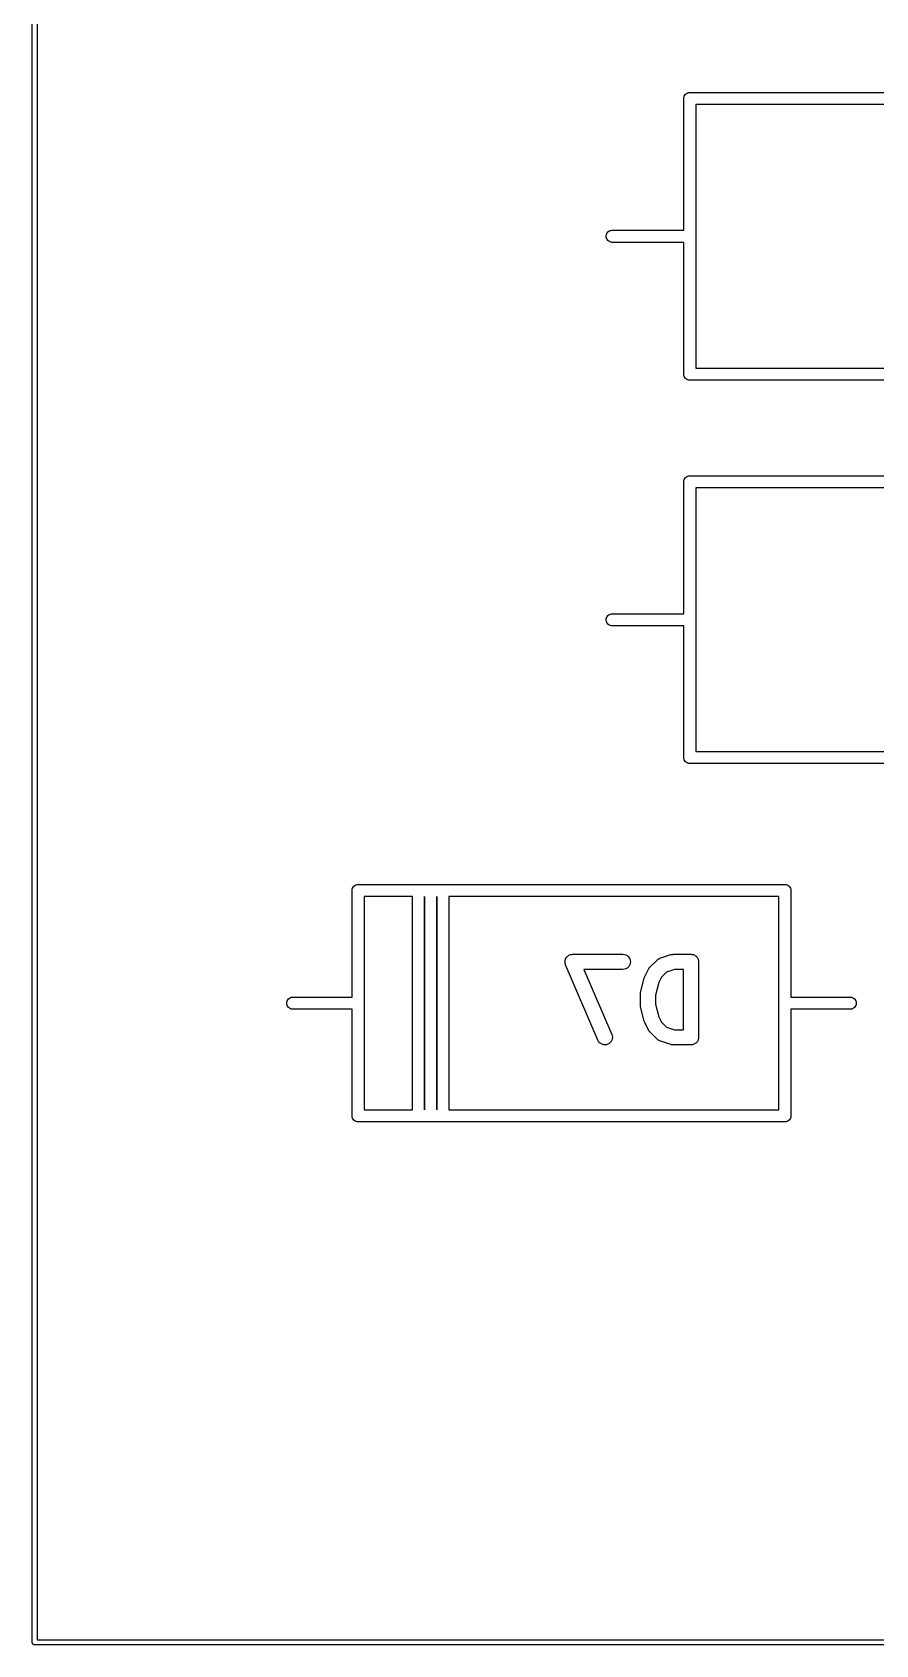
# Model space of a CAD drawing. Extents: x 19 to 116, y -142 to -17.
# Drawn here: x 19.4 to 27.79, y -142.26 to -126.24 of the extents above; entities that cross this region are included whole.
import ezdxf

# ---------------------------------------------------------------- set-up
doc = ezdxf.new("R2010")
doc.units = 0
doc.layers.add('BLACK', color=7, linetype='CONTINUOUS')

msp = doc.modelspace()

# ---------------------------------------------------------------- linework, layer by layer
at = {"layer": 'BLACK', "linetype": 'CONTINUOUS'}
for p, q in [((19.405, -142.239), (19.405, -16.6812)), ((19.455, -16.705), (19.455, -142.215)), ((25.8797, -126.9), (25.8809, -126.888)), ((25.8809, -126.888), (25.8843, -126.877)), ((25.8843, -126.877), (25.8899, -126.867)), ((25.8899, -126.867), (25.8974, -126.857)), ((25.8974, -126.857), (25.9065, -126.85)), ((25.9065, -126.85), (25.9169, -126.844)), ((25.9169, -126.844), (25.9282, -126.841)), ((25.9282, -126.841), (25.9371, -126.84)), ((25.9371, -126.84), (25.9371, -126.84)), ((25.9371, -126.84), (25.94, -126.84)), ((25.94, -126.84), (25.9429, -126.84)), ((25.9429, -126.84), (32.4771, -126.84)), ((25.88, -126.903), (25.8797, -126.9)), ((25.88, -128.21), (25.88, -126.903)), ((26, -126.96), (26, -128.267)), ((32.42, -126.96), (26, -126.96)), ((25.1097, -128.27), (25.1109, -128.258)), ((25.1109, -128.282), (25.1097, -128.27)), ((25.1109, -128.258), (25.1143, -128.247)), ((25.1143, -128.293), (25.1109, -128.282)), ((25.1143, -128.247), (25.1199, -128.237)), ((25.1199, -128.303), (25.1143, -128.293)), ((25.1199, -128.237), (25.1274, -128.227)), ((25.1274, -128.313), (25.1199, -128.303)), ((25.1274, -128.227), (25.1365, -128.22)), ((25.1365, -128.32), (25.1274, -128.313)), ((25.1365, -128.22), (25.1469, -128.214)), ((25.1469, -128.326), (25.1365, -128.32)), ((25.1469, -128.214), (25.1582, -128.211)), ((25.1582, -128.329), (25.1469, -128.326)), ((25.1582, -128.211), (25.1671, -128.21)), ((25.1671, -128.33), (25.1582, -128.329)), ((25.1671, -128.21), (25.88, -128.21)), ((25.88, -128.33), (25.1671, -128.33)), ((25.88, -129.637), (25.88, -128.33)), ((26, -128.267), (26.0003, -128.27)), ((26.0003, -128.27), (26, -128.273)), ((26, -128.273), (26, -129.58)), ((26, -129.58), (32.42, -129.58)), ((25.8797, -129.64), (25.88, -129.637)), ((25.8809, -129.652), (25.8797, -129.64)), ((25.8843, -129.663), (25.8809, -129.652)), ((25.8844, -129.663), (25.8843, -129.663)), ((25.8899, -129.673), (25.8844, -129.663)), ((25.8974, -129.683), (25.8899, -129.673)), ((25.9065, -129.69), (25.8974, -129.683)), ((25.9169, -129.696), (25.9065, -129.69)), ((25.9282, -129.699), (25.9169, -129.696)), ((25.94, -129.7), (25.9282, -129.699)), ((25.9429, -129.7), (25.94, -129.7)), ((32.4771, -129.7), (25.9429, -129.7)), ((25.8797, -130.71), (25.8809, -130.698)), ((25.88, -130.713), (25.8797, -130.71)), ((25.88, -132.02), (25.88, -130.713)), ((25.8809, -130.698), (25.8843, -130.687)), ((25.8843, -130.687), (25.8899, -130.677)), ((25.8899, -130.677), (25.8974, -130.667)), ((25.8974, -130.667), (25.9065, -130.66)), ((25.9065, -130.66), (25.9169, -130.654)), ((25.9169, -130.654), (25.9282, -130.651)), ((25.9282, -130.651), (25.9371, -130.65)), ((25.9371, -130.65), (25.9371, -130.65)), ((25.9371, -130.65), (25.94, -130.65)), ((25.94, -130.65), (25.9429, -130.65)), ((25.9429, -130.65), (32.4771, -130.65)), ((26, -130.77), (26, -132.077)), ((32.42, -130.77), (26, -130.77)), ((25.1365, -132.03), (25.1469, -132.024)), ((25.1469, -132.024), (25.1582, -132.021)), ((25.1582, -132.021), (25.1671, -132.02)), ((25.1671, -132.02), (25.88, -132.02)), ((25.1097, -132.08), (25.1109, -132.068)), ((25.1109, -132.092), (25.1097, -132.08)), ((25.1109, -132.068), (25.1143, -132.057)), ((25.1143, -132.103), (25.1109, -132.092)), ((25.1143, -132.057), (25.1199, -132.047)), ((25.1199, -132.113), (25.1143, -132.103)), ((25.1199, -132.047), (25.1274, -132.037)), ((25.1274, -132.123), (25.1199, -132.113)), ((25.1274, -132.037), (25.1365, -132.03)), ((25.1365, -132.13), (25.1274, -132.123)), ((25.1469, -132.136), (25.1365, -132.13)), ((25.1582, -132.139), (25.1469, -132.136)), ((25.1671, -132.14), (25.1582, -132.139)), ((25.88, -132.14), (25.1671, -132.14)), ((25.88, -133.447), (25.88, -132.14)), ((26, -132.077), (26.0003, -132.08)), ((26.0003, -132.08), (26, -132.083)), ((26, -132.083), (26, -133.39)), ((25.8797, -133.45), (25.88, -133.447)), ((25.8809, -133.462), (25.8797, -133.45)), ((25.8843, -133.473), (25.8809, -133.462)), ((26, -133.39), (32.42, -133.39)), ((25.8899, -133.483), (25.8843, -133.473)), ((25.8974, -133.493), (25.8899, -133.483)), ((25.9065, -133.5), (25.8974, -133.493)), ((25.9169, -133.506), (25.9065, -133.5)), ((25.9282, -133.509), (25.9169, -133.506)), ((25.94, -133.51), (25.9282, -133.509)), ((25.9429, -133.51), (25.94, -133.51)), ((32.4771, -133.51), (25.9429, -133.51)), ((22.5859, -134.758), (22.5893, -134.747)), ((22.5893, -134.747), (22.5949, -134.737)), ((22.5949, -134.737), (22.6024, -134.727)), ((22.6024, -134.727), (22.6115, -134.72)), ((22.6115, -134.72), (22.6219, -134.714)), ((22.6219, -134.714), (22.6332, -134.711)), ((22.6332, -134.711), (22.6421, -134.71)), ((22.6421, -134.71), (22.6421, -134.71)), ((22.6421, -134.71), (22.645, -134.71)), ((22.645, -134.71), (22.6479, -134.71)), ((22.6479, -134.71), (23.2421, -134.71)), ((23.2421, -134.71), (23.245, -134.71)), ((23.245, -134.71), (23.2479, -134.71)), ((23.2479, -134.71), (23.3621, -134.71)), ((23.3621, -134.71), (23.365, -134.71)), ((23.365, -134.71), (23.3679, -134.71)), ((23.3679, -134.71), (23.4821, -134.71)), ((23.4821, -134.71), (23.485, -134.71)), ((23.485, -134.71), (23.4879, -134.71)), ((23.4879, -134.71), (26.8821, -134.71)), ((26.8821, -134.71), (26.885, -134.71)), ((26.885, -134.71), (26.8879, -134.71)), ((26.8879, -134.71), (26.8879, -134.71)), ((26.8879, -134.71), (26.8968, -134.711)), ((26.8968, -134.711), (26.9081, -134.714)), ((26.9081, -134.714), (26.9185, -134.72)), ((26.9185, -134.72), (26.9276, -134.727)), ((26.9276, -134.727), (26.9351, -134.737)), ((26.9351, -134.737), (26.9407, -134.747)), ((26.9407, -134.747), (26.9441, -134.758)), ((22.5847, -134.77), (22.5859, -134.758)), ((22.585, -134.773), (22.5847, -134.77)), ((22.585, -135.83), (22.585, -134.773)), ((22.705, -134.83), (22.705, -135.887)), ((23.185, -134.83), (22.705, -134.83)), ((23.185, -136.95), (23.185, -134.83)), ((23.305, -134.83), (23.305, -136.95)), ((23.305, -136.95), (23.305, -134.83)), ((23.305, -134.83), (23.305, -134.83)), ((23.425, -134.83), (23.425, -136.95)), ((23.425, -136.95), (23.425, -134.83)), ((23.425, -134.83), (23.425, -134.83)), ((23.545, -134.83), (23.545, -136.95)), ((26.825, -134.83), (23.545, -134.83)), ((26.825, -135.887), (26.825, -134.83)), ((26.9441, -134.758), (26.9453, -134.77)), ((26.9453, -134.77), (26.945, -134.773)), ((26.945, -134.773), (26.945, -135.83)), ((24.7, -135.479), (24.7007, -135.472)), ((24.7007, -135.486), (24.7, -135.479)), ((24.7, -135.479), (24.7, -135.479)), ((24.7, -135.479), (24.7, -135.479)), ((24.7007, -135.472), (24.7014, -135.465)), ((24.7013, -135.493), (24.7007, -135.486)), ((24.7014, -135.494), (24.7013, -135.493)), ((24.7014, -135.465), (24.7015, -135.464)), ((24.7035, -135.501), (24.7014, -135.494)), ((24.7014, -135.494), (24.7014, -135.494)), ((24.7015, -135.464), (24.7036, -135.457)), ((24.7015, -135.464), (24.7015, -135.464)), ((24.7055, -135.507), (24.7035, -135.501)), ((24.7036, -135.457), (24.7057, -135.451)), ((24.7056, -135.508), (24.7055, -135.507)), ((24.7057, -135.508), (24.7056, -135.508)), ((24.7057, -135.451), (24.7058, -135.45)), ((24.7061, -135.509), (24.7057, -135.508)), ((24.7058, -135.45), (24.7059, -135.45)), ((24.7059, -135.45), (24.7092, -135.444)), ((25.0275, -136.259), (24.7061, -135.509)), ((24.7092, -135.444), (24.7125, -135.438)), ((24.7125, -135.438), (24.7127, -135.438)), ((24.7127, -135.438), (24.7128, -135.437)), ((24.7128, -135.437), (24.7173, -135.432)), ((24.7173, -135.432), (24.7218, -135.426)), ((24.7218, -135.426), (24.722, -135.426)), ((24.722, -135.426), (24.7222, -135.426)), ((24.7222, -135.426), (24.7276, -135.422)), ((24.7276, -135.422), (24.7331, -135.417)), ((24.7331, -135.417), (24.7333, -135.417)), ((24.7333, -135.417), (24.7335, -135.417)), ((24.7335, -135.417), (24.7398, -135.413)), ((24.7398, -135.413), (24.7459, -135.41)), ((24.7459, -135.41), (24.7462, -135.41)), ((24.7462, -135.41), (24.7464, -135.41)), ((24.7464, -135.41), (24.7533, -135.408)), ((24.7533, -135.408), (24.7599, -135.406)), ((24.7599, -135.406), (24.7602, -135.406)), ((24.7602, -135.406), (24.7604, -135.406)), ((24.7604, -135.406), (24.7675, -135.405)), ((24.7675, -135.405), (24.7745, -135.404)), ((24.7745, -135.404), (24.7747, -135.404)), ((24.7747, -135.404), (24.775, -135.404)), ((24.775, -135.404), (25.275, -135.404)), ((25.275, -135.404), (25.276, -135.404)), ((25.276, -135.404), (25.2906, -135.406)), ((25.3036, -135.549), (25.2896, -135.553)), ((25.2906, -135.406), (25.3045, -135.41)), ((25.3165, -135.542), (25.3036, -135.549)), ((25.3045, -135.41), (25.3174, -135.417)), ((25.3278, -135.533), (25.3165, -135.542)), ((25.3174, -135.417), (25.3286, -135.427)), ((25.3372, -135.521), (25.3278, -135.533)), ((25.3286, -135.427), (25.3378, -135.438)), ((25.3441, -135.508), (25.3372, -135.521)), ((25.3378, -135.438), (25.3445, -135.451)), ((25.3485, -135.494), (25.3441, -135.508)), ((25.3445, -135.451), (25.3487, -135.465)), ((25.35, -135.48), (25.3485, -135.494)), ((25.3487, -135.465), (25.35, -135.48)), ((25.5298, -135.552), (25.5321, -135.548)), ((25.5321, -135.548), (25.5341, -135.545)), ((25.5341, -135.545), (25.5361, -135.542)), ((25.5361, -135.542), (25.5378, -135.54)), ((25.5378, -135.54), (25.5407, -135.537)), ((25.5407, -135.537), (25.5434, -135.533)), ((25.5434, -135.533), (25.6148, -135.462)), ((25.6148, -135.462), (25.6156, -135.461)), ((25.6156, -135.461), (25.6173, -135.46)), ((25.6173, -135.46), (25.6188, -135.458)), ((25.6188, -135.458), (25.623, -135.455)), ((25.623, -135.455), (25.627, -135.452)), ((25.627, -135.452), (25.629, -135.451)), ((25.629, -135.451), (25.6308, -135.45)), ((25.6308, -135.45), (25.6355, -135.448)), ((25.6355, -135.448), (25.64, -135.445)), ((25.64, -135.445), (25.6421, -135.445)), ((25.6421, -135.445), (25.6441, -135.444)), ((25.6441, -135.444), (25.7513, -135.408)), ((25.7513, -135.408), (25.7523, -135.408)), ((25.7523, -135.408), (25.7564, -135.407)), ((25.7564, -135.407), (25.7604, -135.406)), ((25.7604, -135.406), (25.7635, -135.405)), ((25.7635, -135.405), (25.7666, -135.405)), ((25.7666, -135.405), (25.7708, -135.405)), ((25.7708, -135.405), (25.775, -135.404)), ((25.775, -135.404), (25.9536, -135.404)), ((25.9536, -135.404), (25.9541, -135.404)), ((25.9541, -135.404), (25.9541, -135.404)), ((25.9541, -135.404), (25.9541, -135.404)), ((25.9541, -135.404), (25.9546, -135.404)), ((25.9546, -135.404), (25.9617, -135.405)), ((25.9617, -135.405), (25.9687, -135.406)), ((25.9687, -135.406), (25.9689, -135.406)), ((25.9689, -135.406), (25.9692, -135.406)), ((25.9692, -135.406), (25.9759, -135.408)), ((25.9759, -135.408), (25.9826, -135.41)), ((25.9826, -135.41), (25.9829, -135.41)), ((25.9829, -135.41), (25.9831, -135.41)), ((25.9831, -135.41), (25.9893, -135.414)), ((25.9893, -135.414), (25.9955, -135.417)), ((25.9955, -135.417), (25.9957, -135.417)), ((25.9957, -135.417), (25.9959, -135.417)), ((25.9959, -135.417), (26.0014, -135.422)), ((26.0014, -135.422), (26.0068, -135.426)), ((26.0068, -135.426), (26.007, -135.427)), ((26.007, -135.427), (26.0072, -135.427)), ((26.0072, -135.427), (26.0115, -135.432)), ((26.0115, -135.432), (26.016, -135.438)), ((26.016, -135.438), (26.0162, -135.438)), ((26.0162, -135.438), (26.0163, -135.438)), ((26.0163, -135.438), (26.0196, -135.444)), ((26.0196, -135.444), (26.0229, -135.451)), ((26.0229, -135.451), (26.023, -135.451)), ((26.023, -135.451), (26.0231, -135.451)), ((26.0231, -135.451), (26.0251, -135.458)), ((26.0251, -135.458), (26.0271, -135.465)), ((26.0271, -135.465), (26.0272, -135.465)), ((26.0272, -135.465), (26.0272, -135.465)), ((26.0272, -135.465), (26.0279, -135.472)), ((26.0279, -135.472), (26.0286, -135.479)), ((26.0286, -135.479), (26.0286, -136.229)), ((25.275, -135.554), (24.8887, -135.554)), ((24.8887, -135.554), (25.1654, -136.2)), ((25.2896, -135.553), (25.275, -135.554)), ((25.4522, -135.783), (25.488, -135.64)), ((25.488, -135.64), (25.4882, -135.639)), ((25.4882, -135.639), (25.4883, -135.638)), ((25.4883, -135.638), (25.4884, -135.638)), ((25.4884, -135.638), (25.4909, -135.631)), ((25.4909, -135.631), (25.4933, -135.625)), ((25.4933, -135.625), (25.4935, -135.625)), ((25.4935, -135.625), (25.4936, -135.624)), ((25.4936, -135.624), (25.5293, -135.553)), ((25.5293, -135.553), (25.5298, -135.552)), ((25.6315, -135.684), (25.6, -135.81)), ((25.6581, -135.631), (25.6315, -135.684)), ((25.7084, -135.581), (25.6581, -135.631)), ((25.7872, -135.554), (25.7084, -135.581)), ((25.8786, -135.554), (25.7872, -135.554)), ((25.8786, -136.154), (25.8786, -135.554)), ((21.9359, -135.878), (21.9393, -135.867)), ((21.9393, -135.867), (21.9449, -135.857)), ((21.9449, -135.857), (21.9524, -135.847)), ((21.9524, -135.847), (21.9615, -135.84)), ((21.9615, -135.84), (21.9719, -135.834)), ((21.9719, -135.834), (21.9832, -135.831)), ((21.9832, -135.831), (21.9921, -135.83)), ((21.9921, -135.83), (22.585, -135.83)), ((25.45, -135.8), (25.4502, -135.798)), ((25.45, -135.801), (25.45, -135.8)), ((25.45, -135.908), (25.45, -135.801)), ((25.4501, -135.797), (25.451, -135.791)), ((25.4502, -135.798), (25.4501, -135.797)), ((25.451, -135.791), (25.4516, -135.785)), ((25.4516, -135.785), (25.452, -135.784)), ((25.452, -135.784), (25.4522, -135.783)), ((25.6, -135.81), (25.6, -135.899)), ((26.945, -135.83), (27.5379, -135.83)), ((27.5379, -135.83), (27.5468, -135.831)), ((27.5468, -135.831), (27.5581, -135.834)), ((27.5581, -135.834), (27.5685, -135.84)), ((27.5685, -135.84), (27.5776, -135.847)), ((27.5776, -135.847), (27.5851, -135.857)), ((27.5851, -135.857), (27.5907, -135.867)), ((27.5907, -135.867), (27.5941, -135.878)), ((21.9347, -135.89), (21.9359, -135.878)), ((21.9359, -135.902), (21.9347, -135.89)), ((21.9393, -135.913), (21.9359, -135.902)), ((21.9449, -135.923), (21.9393, -135.913)), ((21.9524, -135.933), (21.9449, -135.923)), ((21.9615, -135.94), (21.9524, -135.933)), ((21.9719, -135.946), (21.9615, -135.94)), ((21.9832, -135.949), (21.9719, -135.946)), ((21.9921, -135.95), (21.9832, -135.949)), ((22.585, -135.95), (21.9921, -135.95)), ((22.585, -137.007), (22.585, -135.95)), ((22.705, -135.887), (22.7053, -135.89)), ((22.7053, -135.89), (22.705, -135.893)), ((22.705, -135.893), (22.705, -136.95)), ((25.4501, -135.909), (25.45, -135.908)), ((25.45, -135.911), (25.4501, -135.909)), ((25.4508, -135.916), (25.45, -135.911)), ((25.4514, -135.922), (25.4508, -135.916)), ((25.4518, -135.924), (25.4514, -135.922)), ((25.452, -135.925), (25.4518, -135.924)), ((25.4522, -135.926), (25.452, -135.925)), ((25.488, -136.069), (25.4522, -135.926)), ((25.6, -135.899), (25.6315, -136.025)), ((25.6315, -136.025), (25.6581, -136.078)), ((26.8247, -135.89), (26.825, -135.887)), ((26.825, -135.893), (26.8247, -135.89)), ((26.825, -136.95), (26.825, -135.893)), ((27.5379, -135.95), (26.945, -135.95)), ((26.945, -135.95), (26.945, -137.007)), ((27.5468, -135.949), (27.5379, -135.95)), ((27.5581, -135.946), (27.5468, -135.949)), ((27.5685, -135.94), (27.5581, -135.946)), ((27.5776, -135.933), (27.5685, -135.94)), ((27.5851, -135.923), (27.5776, -135.933)), ((27.5907, -135.913), (27.5851, -135.923)), ((27.5941, -135.902), (27.5907, -135.913)), ((27.5941, -135.878), (27.5953, -135.89)), ((27.5953, -135.89), (27.5941, -135.902)), ((25.4881, -136.069), (25.488, -136.069)), ((25.4881, -136.07), (25.4881, -136.069)), ((25.4905, -136.076), (25.4881, -136.07)), ((25.4929, -136.083), (25.4905, -136.076)), ((25.4931, -136.083), (25.4929, -136.083)), ((25.4932, -136.083), (25.4931, -136.083)), ((25.4936, -136.084), (25.4932, -136.083)), ((25.5293, -136.156), (25.4936, -136.084)), ((25.5316, -136.159), (25.5293, -136.156)), ((25.5335, -136.163), (25.5316, -136.159)), ((25.5355, -136.165), (25.5335, -136.163)), ((25.5371, -136.168), (25.5355, -136.165)), ((25.54, -136.171), (25.5371, -136.168)), ((25.5427, -136.174), (25.54, -136.171)), ((25.5434, -136.175), (25.5427, -136.174)), ((25.6148, -136.247), (25.5434, -136.175)), ((25.6581, -136.078), (25.7084, -136.128)), ((25.7084, -136.128), (25.7872, -136.154)), ((25.7872, -136.154), (25.8786, -136.154)), ((25.0345, -136.272), (25.0275, -136.259)), ((25.044, -136.283), (25.0345, -136.272)), ((25.0554, -136.292), (25.044, -136.283)), ((25.0683, -136.299), (25.0554, -136.292)), ((25.0824, -136.303), (25.0683, -136.299)), ((25.0969, -136.304), (25.0824, -136.303)), ((25.1115, -136.303), (25.0969, -136.304)), ((25.1255, -136.298), (25.1115, -136.303)), ((25.1384, -136.291), (25.1255, -136.298)), ((25.1496, -136.282), (25.1384, -136.291)), ((25.1589, -136.271), (25.1496, -136.282)), ((25.1658, -136.258), (25.1589, -136.271)), ((25.1654, -136.2), (25.1658, -136.201)), ((25.1658, -136.201), (25.17, -136.215)), ((25.17, -136.244), (25.1658, -136.258)), ((25.17, -136.215), (25.1714, -136.229)), ((25.1714, -136.229), (25.17, -136.244)), ((25.6165, -136.248), (25.6148, -136.247)), ((25.618, -136.25), (25.6165, -136.248)), ((25.6222, -136.253), (25.618, -136.25)), ((25.6261, -136.256), (25.6222, -136.253)), ((25.6281, -136.257), (25.6261, -136.256)), ((25.6299, -136.258), (25.6281, -136.257)), ((25.6345, -136.26), (25.6299, -136.258)), ((25.639, -136.263), (25.6345, -136.26)), ((25.6411, -136.263), (25.639, -136.263)), ((25.6431, -136.264), (25.6411, -136.263)), ((25.6441, -136.265), (25.6431, -136.264)), ((25.7513, -136.3), (25.6441, -136.265)), ((25.7554, -136.301), (25.7513, -136.3)), ((25.7594, -136.303), (25.7554, -136.301)), ((25.7625, -136.303), (25.7594, -136.303)), ((25.7656, -136.304), (25.7625, -136.303)), ((25.7698, -136.304), (25.7656, -136.304)), ((25.774, -136.304), (25.7698, -136.304)), ((25.775, -136.304), (25.774, -136.304)), ((25.9536, -136.304), (25.775, -136.304)), ((25.9606, -136.304), (25.9536, -136.304)), ((25.9676, -136.303), (25.9606, -136.304)), ((25.9679, -136.303), (25.9676, -136.303)), ((25.9681, -136.303), (25.9679, -136.303)), ((25.9749, -136.301), (25.9681, -136.303)), ((25.9817, -136.299), (25.9749, -136.301)), ((25.9819, -136.299), (25.9817, -136.299)), ((25.9822, -136.299), (25.9819, -136.299)), ((25.9884, -136.295), (25.9822, -136.299)), ((25.9946, -136.292), (25.9884, -136.295)), ((25.9948, -136.292), (25.9946, -136.292)), ((25.9951, -136.292), (25.9948, -136.292)), ((26.0006, -136.287), (25.9951, -136.292)), ((26.006, -136.283), (26.0006, -136.287)), ((26.0062, -136.283), (26.006, -136.283)), ((26.0064, -136.283), (26.0062, -136.283)), ((26.0109, -136.277), (26.0064, -136.283)), ((26.0155, -136.272), (26.0109, -136.277)), ((26.0156, -136.271), (26.0155, -136.272)), ((26.0157, -136.271), (26.0156, -136.271)), ((26.0191, -136.265), (26.0157, -136.271)), ((26.0225, -136.259), (26.0191, -136.265)), ((26.0226, -136.259), (26.0225, -136.259)), ((26.0227, -136.258), (26.0226, -136.259)), ((26.0248, -136.252), (26.0227, -136.258)), ((26.0269, -136.245), (26.0248, -136.252)), ((26.027, -136.245), (26.0269, -136.245)), ((26.0278, -136.237), (26.027, -136.244)), ((26.027, -136.244), (26.027, -136.245)), ((26.0286, -136.23), (26.0278, -136.237)), ((26.0286, -136.229), (26.0286, -136.23)), ((26.0286, -136.23), (26.0286, -136.23)), ((26.0286, -136.23), (26.0286, -136.23)), ((26.0286, -136.23), (26.0286, -136.23)), ((22.705, -136.95), (23.185, -136.95)), ((23.545, -136.95), (26.825, -136.95)), ((22.5847, -137.01), (22.585, -137.007)), ((22.5859, -137.022), (22.5847, -137.01)), ((22.5893, -137.033), (22.5859, -137.022)), ((22.5949, -137.043), (22.5893, -137.033)), ((22.6024, -137.053), (22.5949, -137.043)), ((22.6115, -137.06), (22.6024, -137.053)), ((22.6219, -137.066), (22.6115, -137.06)), ((22.6332, -137.069), (22.6219, -137.066)), ((22.6377, -137.07), (22.6332, -137.069)), ((22.645, -137.07), (22.6377, -137.07)), ((22.6479, -137.07), (22.645, -137.07)), ((23.2421, -137.07), (22.6479, -137.07)), ((23.245, -137.07), (23.2421, -137.07)), ((23.2479, -137.07), (23.245, -137.07)), ((23.3621, -137.07), (23.2479, -137.07)), ((23.365, -137.07), (23.3621, -137.07)), ((23.3679, -137.07), (23.365, -137.07)), ((23.4821, -137.07), (23.3679, -137.07)), ((23.485, -137.07), (23.4821, -137.07)), ((23.4879, -137.07), (23.485, -137.07)), ((26.8821, -137.07), (23.4879, -137.07)), ((26.885, -137.07), (26.8821, -137.07)), ((26.8923, -137.07), (26.885, -137.07)), ((26.8968, -137.069), (26.8923, -137.07)), ((26.9081, -137.066), (26.8968, -137.069)), ((26.9185, -137.06), (26.9081, -137.066)), ((26.9276, -137.053), (26.9185, -137.06)), ((26.9351, -137.043), (26.9276, -137.053)), ((26.9407, -137.033), (26.9351, -137.043)), ((26.9441, -137.022), (26.9407, -137.033)), ((26.9453, -137.01), (26.9441, -137.022)), ((26.945, -137.007), (26.9453, -137.01)), ((19.4049, -142.24), (19.405, -142.239)), ((19.4054, -142.245), (19.4049, -142.24)), ((19.4068, -142.25), (19.4054, -142.245)), ((19.4091, -142.254), (19.4068, -142.25)), ((19.4122, -142.258), (19.4091, -142.254)), ((19.416, -142.261), (19.4122, -142.258)), ((19.4204, -142.263), (19.416, -142.261)), ((19.4251, -142.265), (19.4204, -142.263)), ((19.43, -142.265), (19.4251, -142.265)), ((19.4312, -142.265), (19.43, -142.265)), ((115.399, -142.265), (19.4312, -142.265)), ((19.455, -142.215), (115.375, -142.215))]:
    msp.add_line(p, q, dxfattribs=at)

doc.saveas('drawing.dxf')
